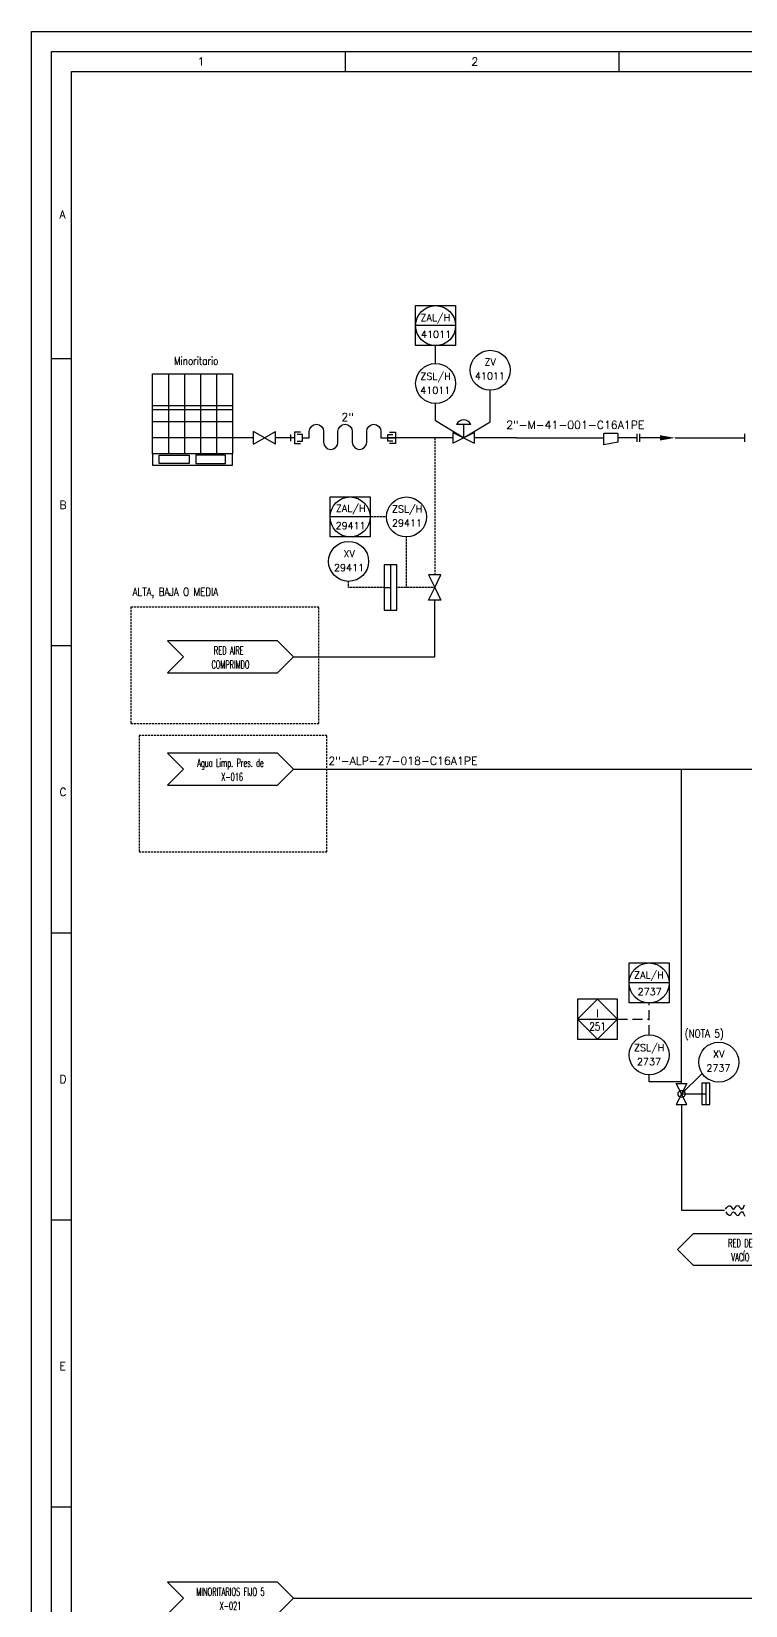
# Model space of a CAD drawing. Header units: millimetres. Extents: x 28 to 869, y 29 to 623.
# Drawn here: x 27.9 to 206.4, y 229.1 to 622.5 of the extents above; entities that cross this region are included whole.
import ezdxf
from ezdxf.enums import TextEntityAlignment as Align

# ---------------------------------------------------------------- set-up
doc = ezdxf.new("R2010")
doc.units = ezdxf.units.MM
doc.linetypes.add('TRAZOS', pattern=[0.75, 0.5, -0.25])
for name, color, linetype in [('CAJETIN', 1, 'Continuous'), ('CONEXION INTRUMENTOS', 1, 'Continuous'), ('EQUIPOS', 5, 'Continuous'), ('FORMATO', 7, 'Continuous'), ('INSTRUMENTOS', 1, 'Continuous'), ('TEX', 7, 'Continuous'), ('TEXTO-INSTRUMENTACION', 7, 'Continuous'), ('TEXTO-VALVULAS Y ACCESORIOS', 7, 'Continuous'), ('TUBERIA', 5, 'Continuous'), ('VALVULAS Y ACCESORIOS', 1, 'Continuous')]:
    doc.layers.add(name, color=color, linetype=linetype)
doc.layers.add('TUBERÍA2', color=1, linetype='TRAZOS', true_color=0xff0000)
doc.layers.add('TUBERÍA3', color=1, linetype='Continuous', true_color=0xff0000)
doc.styles.add('PY', font='ROMANS.shx')
doc.styles.add('PY1', font='ROMANS.shx', dxfattribs={"width": 0.8})
doc.styles.add('TXT', font='txt')
doc.linetypes.add('SEÑAL_MECANICA2', pattern='A,4.411183,["o",PY,S=4.130212,R=360,X=0,Y=-1.374288],0.588817,-0.374158,["o",PY,S=2,R=360,X=0,Y=-0.688262],-2.183682', length=7.55784)

# ---------------------------------------------------------------- blocks, each defined once
blk = doc.blocks.new('MARCO-A1')
at = {"layer": 'FORMATO', "color": 5}
for p, q in [((78.42, 589), (78.42, 584)), ((146.83, 589), (146.83, 584)), ((5, 512.25), (10, 512.25)), ((5, 440.5), (10, 440.5)), ((5, 368.75), (10, 368.75)), ((5, 297), (10, 297)), ((5, 225.25), (10, 225.25))]:
    blk.add_line(p, q, dxfattribs=at)
at = {"layer": 'FORMATO', "color": 1}
blk.add_lwpolyline([(0, 594), (841, 594), (841, 0), (0, 0)], close=True, dxfattribs=at)
at = {"layer": 'FORMATO', "color": 5}
blk.add_lwpolyline([(5, 589), (836, 589), (836, 5), (5, 5)], close=True, dxfattribs=at)
at = {"layer": 'FORMATO', "color": 8, "linetype": 'Continuous'}
blk.add_lwpolyline([(10, 584), (831, 584), (831, 10), (10, 10)], close=True, dxfattribs=at)
at = {"layer": 'FORMATO', "color": 1, "style": 'PY'}
for s, p in [('1', (41.52, 585.5)), ('2', (109.93, 585.5)), ('A', (7, 547.25)), ('B', (7, 474.67)), ('C', (7, 402.92)), ('D', (7, 331.17)), ('E', (7, 259.42))]:
    blk.add_text(s, height=2, dxfattribs=at).set_placement(p)
blk = doc.blocks.new('BANDERA DE FLUJO')
at = {"layer": 'TEX', "color": 1, "ltscale": 0.1, "flags": 128}
blk.add_lwpolyline([(-4, 4), (-31.46, 4), (-27.46, 0), (-31.46, -4), (-4, -4), (0, 0)], close=True, dxfattribs=at)
at = {"layer": 'TEX', "style": 'PY1', "width": 0.8}
for tag, p in [('ETIQUETA-LINEA-1', (-15.73, 0.61)), ('ETIQUETA-LINEA-2', (-15.73, -2.91))]:
    blk.add_attdef(tag, text='', height=2, dxfattribs=at).set_placement(p, align=Align.CENTER)
blk = doc.blocks.new('FLECHA')
at = {"color": 1}
blk.add_solid([(-0.88, -5), (0.87, -5), (0, 0)], dxfattribs=at)
blk = doc.blocks.new('SEÑAL CIR')
at = {"color": 1}
blk.add_circle((0, 5.7), 5.7, dxfattribs=at)
at = {"layer": 'INSTRUMENTOS', "linetype": 'Continuous', "style": 'PY', "flags": 4}
for p in [(0.18, 6.94), (0.13, 2.95)]:
    blk.add_attdef('---', text='', height=2, dxfattribs=at).set_placement(p, align=Align.CENTER)
blk = doc.blocks.new('SEÑAL CIRCU MARCO')
at = {"color": 1, "linetype": 'Continuous', "ltscale": 0.5}
blk.add_line((5.7, 5.7), (-5.7, 5.7), dxfattribs=at)
at = {"color": 1, "flags": 128}
blk.add_lwpolyline([(5.7, 0), (-5.7, 0), (-5.7, 11.4), (5.7, 11.4)], close=True, dxfattribs=at)
at = {"color": 1}
blk.add_circle((0, 5.7), 5.7, dxfattribs=at)
at = {"style": 'PY'}
for tag, p in [('XXX', (0.18, 7.98)), ('YYY', (0.13, 3.24))]:
    blk.add_attdef(tag, text='', height=2, dxfattribs=at).set_placement(p, align=Align.MIDDLE)
blk = doc.blocks.new('VALVULA DE CONTROL')
at = {"layer": 'VALVULAS Y ACCESORIOS'}
for p, q in [((0, 1.33), (5.33, -1.33)), ((0, -1.33), (5.33, 1.33)), ((0, 1.33), (0, -1.33)), ((4.44, 3.32), (0.89, 3.32)), ((2.67, 3.32), (2.67, 0)), ((5.33, 1.33), (5.33, -1.33))]:
    blk.add_line(p, q, dxfattribs=at)
blk.add_arc((2.67, 2.57), 1.93, 22.9957, 157.0043, dxfattribs=at)
at = {"layer": 'TEXTO-VALVULAS Y ACCESORIOS', "linetype": 'SEÑAL_MECANICA2', "style": 'PY1', "width": 0.8}
blk.add_attdef('REF.', text='', height=2, dxfattribs=at).set_placement((2.94, -3.07), align=Align.MIDDLE)
blk = doc.blocks.new('VALV GLOB-V')
at = {"layer": 'INSTRUMENTOS', "color": 1, "flags": 128}
blk.add_lwpolyline([(5.7, -1.43), (5.7, 1.43), (0, -1.43), (0, 1.43)], close=True, dxfattribs=at)
at = {"layer": 'INSTRUMENTOS', "color": 1}
blk.add_circle((2.85, 0), 0.95, dxfattribs=at)
at = {"layer": 'INSTRUMENTOS', "color": 7, "linetype": 'SEÑAL_MECANICA2', "style": 'PY'}
blk.add_attdef('REF.', text='', height=2, dxfattribs=at).set_placement((3, -3.37), align=Align.MIDDLE)
blk = doc.blocks.new('SECUENCIA PROGRAMADA EN SISTEMA DE CONTROL PLC')
at = {"layer": 'INSTRUMENTOS'}
blk.add_line((-5, 5), (5, 5), dxfattribs=at)
at = {"layer": 'INSTRUMENTOS', "flags": 128}
for points in [[(0, 0), (-5, 5), (0, 10), (5, 5)], [(-5, 0), (5, 0), (5, 10), (-5, 10)]]:
    blk.add_lwpolyline(points, close=True, dxfattribs=at)
at = {"layer": 'TEXTO-INSTRUMENTACION', "linetype": 'Continuous', "style": 'PY1', "width": 0.8}
for tag, p in [('XXX', (0.01, 6.43)), ('YYY', (0.01, 3.17))]:
    blk.add_attdef(tag, text='', height=2, dxfattribs=at).set_placement(p, align=Align.MIDDLE_CENTER)

msp = doc.modelspace()

# ---------------------------------------------------------------- linework, layer by layer
for p, q in [((62.15, 536.96), (62.15, 516.96)), ((66.15, 536.96), (66.15, 516.96)), ((70.15, 536.96), (70.15, 516.96)), ((74.15, 536.96), (74.15, 516.96)), ((78.15, 528.96), (58.15, 528.96)), ((78.15, 527.96), (58.15, 527.96)), ((78.15, 524.96), (58.15, 524.96)), ((78.15, 520.96), (58.15, 520.96)), ((179.29, 519.95), (179.29, 519.95))]:
    msp.add_line(p, q)
at = {"color": 1}
for p, q in [((83.42, 520.96), (78.15, 520.96)), ((88.93, 519.37), (83.42, 522.55)), ((83.42, 519.37), (88.93, 522.55)), ((83.42, 519.37), (83.42, 522.55)), ((88.93, 519.37), (88.93, 522.55)), ((93.7, 520.94), (88.93, 520.94)), ((92.78, 520.11), (92.78, 521.78)), ((133.32, 520.95), (116.88, 520.95)), ((116.88, 520.95), (118.95, 520.95)), ((149.14, 520.95), (138.58, 520.95)), ((149.14, 520.95), (170.96, 520.95)), ((170.96, 519.2), (170.96, 522.05)), ((174.47, 522.05), (170.96, 522.05)), ((174.47, 519.86), (170.96, 519.2)), ((174.47, 522.05), (174.47, 519.86)), ((179.29, 520.95), (174.47, 520.95)), ((190.41, 356.99), (195.59, 362.07)), ((190.41, 354.36), (190.41, 327.93)), ((190.41, 327.93), (201.11, 327.93))]:
    msp.add_line(p, q, dxfattribs=at)
for points in [[(78.15, 516.96), (58.15, 516.96), (58.15, 536.96), (78.15, 536.96)], [(78.15, 516.96), (58.15, 516.96), (58.15, 514.16), (78.15, 514.16)], [(59.85, 516.61), (67.33, 516.61), (67.33, 514.53), (59.85, 514.53)], [(76.45, 516.61), (68.97, 516.61), (68.97, 514.53), (76.45, 514.53)]]:
    msp.add_lwpolyline(points, close=True)
at = {"color": 1, "flags": 128}
for points in [[(95.2, 522.36), (93.7, 522.36), (93.7, 519.51), (95.2, 519.51)], [(117.45, 522.36), (118.95, 522.36), (118.95, 519.51), (117.45, 519.51)]]:
    msp.add_lwpolyline(points, dxfattribs=at)
at = {"color": 1}
msp.add_lwpolyline([(93.39, 230.94), (319.05, 230.94)], dxfattribs=at)
at = {"color": 2}
for points in [[(201.41, 328.19), (202.55, 329.02), (203.38, 328.19), (204.41, 329.13), (205.35, 328.19), (206.18, 329.23)], [(201.45, 327.5), (202.59, 326.67), (203.42, 327.5), (204.46, 326.56), (205.39, 327.5), (206.22, 326.46)]]:
    msp.add_spline(points, degree=3, dxfattribs=at)
at = {"layer": 'CAJETIN', "color": 1, "linetype": 'TRAZOS', "ltscale": 5}
for p, q in [((182.33, 371.63), (182.33, 379.71)), ((174.43, 375.67), (182.33, 375.67))]:
    msp.add_line(p, q, dxfattribs=at)
at = {"layer": 'CONEXION INTRUMENTOS', "linetype": 'Continuous'}
for p, q in [((182.33, 360.01), (182.33, 361.74)), ((190.41, 360.01), (182.33, 360.01))]:
    msp.add_line(p, q, dxfattribs=at)
at = {"layer": 'EQUIPOS', "color": 1, "linetype": 'Continuous'}
for p, q in [((185.87, 520.95), (179.96, 520.95)), ((188.79, 520.95), (191.14, 520.95)), ((191.14, 520.95), (206.19, 520.95))]:
    msp.add_line(p, q, dxfattribs=at)
at = {"layer": 'INSTRUMENTOS', "color": 1, "ltscale": 0.1, "flags": 128}
for points in [[(94.36, 520.09), (95.66, 520.09), (95.66, 521.82), (94.36, 521.82)], [(118.29, 520.09), (117, 520.09), (117, 521.82), (118.29, 521.82)]]:
    msp.add_lwpolyline(points, dxfattribs=at)
at = {"layer": 'TUBERIA', "linetype": 'Continuous'}
msp.add_line((180.37, 520.95), (179.96, 520.95), dxfattribs=at)
at = {"layer": 'TUBERIA', "color": 1, "linetype": 'Continuous'}
msp.add_line((93.39, 438.11), (431.3, 438.11), dxfattribs=at)
at = {"layer": 'TUBERIA', "color": 5, "linetype": 'Continuous', "flags": 128}
msp.add_lwpolyline([(95.66, 520.95), (97.36, 520.95), (97.36, 522.55, -1), (100.95, 522.55), (100.95, 519.86, 1), (104.53, 519.86), (104.53, 522.55, -1), (108.12, 522.55), (108.12, 519.86, 1), (111.71, 519.86), (111.71, 522.55, -1), (115.29, 522.55), (115.29, 520.95), (117, 520.95)], format="xyb", dxfattribs=at)
at = {"layer": 'TUBERIA', "color": 1, "linetype": 'Continuous'}
msp.add_lwpolyline([(190.41, 359.62), (190.41, 438.11)], dxfattribs=at)
at = {"layer": 'TUBERÍA2'}
msp.add_line((128.71, 520.95), (128.71, 486.71), dxfattribs=at)
at = {"layer": 'TUBERÍA2', "ltscale": 0.5}
for points in [[(116.66, 501.19), (112.57, 501.19)], [(121.66, 483.56), (121.66, 496.19)], [(116.06, 483.56), (107.19, 483.56), (107.19, 485.08)], [(128.71, 483.56), (119.21, 483.56)]]:
    msp.add_lwpolyline(points, dxfattribs=at)
at = {"layer": 'TUBERÍA2', "color": 2}
for points in [[(99.74, 478.63), (52.78, 478.63), (52.78, 449.56), (99.74, 449.56)], [(101.78, 446.55), (54.82, 446.55), (54.82, 417.48), (101.78, 417.48)]]:
    msp.add_lwpolyline(points, close=True, dxfattribs=at)
at = {"layer": 'TUBERÍA3'}
msp.add_lwpolyline([(116.06, 489.2), (116.06, 477.92), (119.21, 477.92), (119.21, 489.2)], close=True, dxfattribs=at)
for points in [[(117.64, 489.2), (117.64, 477.92)], [(128.71, 483.56), (130.28, 486.71), (127.13, 486.71), (128.71, 483.56)], [(93.39, 466.19), (128.71, 466.21), (128.71, 480.41)], [(116.06, 483.56), (117.64, 483.56)], [(128.71, 483.56), (130.28, 480.41), (127.13, 480.41), (128.71, 483.56)]]:
    msp.add_lwpolyline(points, dxfattribs=at)
msp.add_circle((107.57, 501.19), 5, dxfattribs=at)
at = {"layer": 'VALVULAS Y ACCESORIOS'}
for p, q in [((128.94, 539.53), (128.94, 544)), ((142.59, 524.98), (142.59, 532.84)), ((128.94, 525.21), (128.94, 529.54)), ((135.95, 520.95), (128.94, 525.21)), ((135.95, 520.95), (142.59, 524.98)), ((196.46, 359.65), (196.46, 354.32)), ((190.41, 356.99), (196.46, 356.99))]:
    msp.add_line(p, q, dxfattribs=at)
at = {"layer": 'VALVULAS Y ACCESORIOS', "ltscale": 0.1}
for p, q in [((179.29, 519.95), (179.29, 521.95)), ((179.29, 519.95), (179.29, 521.95)), ((179.96, 519.95), (179.96, 521.95)), ((179.96, 519.95), (179.96, 521.95)), ((206.19, 519.95), (206.19, 521.95))]:
    msp.add_line(p, q, dxfattribs=at)
at = {"layer": 'VALVULAS Y ACCESORIOS', "flags": 128}
msp.add_lwpolyline([(197.46, 359.65), (195.46, 359.65), (195.46, 354.32), (197.46, 354.32)], close=True, dxfattribs=at)

# ---------------------------------------------------------------- block references
msp.add_blockref('MARCO-A1', (27.93, 28.52))
at = {"linetype": 'Continuous'}
msp.add_blockref('VALVULA DE CONTROL', (133.28, 520.95), dxfattribs=at)
at = {"xscale": 0.8771000000000413, "yscale": 0.8771000000000413, "zscale": 0.8771000000000413}
msp.add_blockref('SEÑAL CIRCU MARCO', (107.57, 496.19), dxfattribs=at).add_auto_attribs({'XXX': 'ZAL/H', 'YYY': '29411'})
at = {"linetype": 'Continuous'}
ref = msp.add_blockref('SEÑAL CIR', (121.66, 496.19), dxfattribs=dict(at, xscale=0.8771000000000413, yscale=0.8771000000000413, zscale=0.8771000000000413))
ref.add_attrib('---', 'ZSL/H', dxfattribs={"layer": 'INSTRUMENTOS', "color": 7, "linetype": 'Continuous', "height": 1.754, "style": 'PY'}).set_placement((121.81, 502.27), align=Align.CENTER)
ref.add_attrib('---', '29411', dxfattribs={"layer": 'INSTRUMENTOS', "color": 7, "linetype": 'Continuous', "height": 1.754, "style": 'PY'}).set_placement((121.77, 498.77), align=Align.CENTER)
ref = msp.add_blockref('SEÑAL CIR', (107.19, 485.08), dxfattribs=dict(at, xscale=0.8771000000000413, yscale=0.8771000000000413, zscale=0.8771000000000413))
ref.add_attrib('---', 'XV', dxfattribs={"layer": 'INSTRUMENTOS', "color": 7, "linetype": 'Continuous', "height": 1.754, "style": 'PY'}).set_placement((107.34, 491.16), align=Align.CENTER)
ref.add_attrib('---', '29411', dxfattribs={"layer": 'INSTRUMENTOS', "color": 7, "linetype": 'Continuous', "height": 1.754, "style": 'PY'}).set_placement((107.3, 487.66), align=Align.CENTER)
ref = msp.add_blockref('BANDERA DE FLUJO', (93.39, 466.19))
ref.add_attrib('ETIQUETA-LINEA-1', 'RED AIRE ', dxfattribs={"layer": 'TEX', "height": 2, "style": 'PY1', "width": 0.55}).set_placement((77.66, 466.8), align=Align.CENTER)
ref.add_attrib('ETIQUETA-LINEA-2', 'COMPRIMDO', dxfattribs={"layer": 'TEX', "height": 2, "style": 'PY1', "width": 0.6}).set_placement((77.66, 463.28), align=Align.CENTER)
ref = msp.add_blockref('BANDERA DE FLUJO', (93.39, 438.11))
ref.add_attrib('ETIQUETA-LINEA-1', 'Agua Limp. Pres. de', dxfattribs={"layer": 'TEX', "height": 2, "style": 'PY1', "width": 0.6}).set_placement((77.66, 438.72), align=Align.CENTER)
ref.add_attrib('ETIQUETA-LINEA-2', ' X-016', dxfattribs={"layer": 'TEX', "height": 2, "style": 'PY1', "width": 0.6}).set_placement((77.66, 435.2), align=Align.CENTER)
ref = msp.add_blockref('SEÑAL CIRCU MARCO', (182.32, 379.71), dxfattribs=dict(xscale=0.877100000000155, yscale=0.877100000000155, zscale=0.877100000000155))
ref.add_attrib('XXX', 'ZAL/H', dxfattribs={"height": 1.754, "style": 'PY'}).set_placement((182.26, 386.59), align=Align.MIDDLE)
ref.add_attrib('YYY', '2737', dxfattribs={"height": 1.754, "style": 'PY'}).set_placement((182.43, 382.55), align=Align.MIDDLE)
ref = msp.add_blockref('SECUENCIA PROGRAMADA EN SISTEMA DE CONTROL PLC', (169.43, 370.66), dxfattribs=dict(xscale=1.001089596937504, yscale=1.001089596937504, zscale=1.001089596937504))
ref.add_attrib('XXX', 'I', dxfattribs={"layer": 'TEXTO-INSTRUMENTACION', "linetype": 'Continuous', "height": 2, "style": 'TXT'}).set_placement((169.43, 377.11), align=Align.MIDDLE_CENTER)
ref.add_attrib('YYY', '251', dxfattribs={"layer": 'TEXTO-INSTRUMENTACION', "linetype": 'Continuous', "height": 2.002, "style": 'PY1', "width": 0.8}).set_placement((169.43, 373.84), align=Align.MIDDLE_CENTER)
ref = msp.add_blockref('SEÑAL CIR', (182.33, 361.74), dxfattribs=dict(at, xscale=0.877100000000155, yscale=0.877100000000155, zscale=0.877100000000155))
ref.add_attrib('---', 'ZSL/H', dxfattribs={"layer": 'INSTRUMENTOS', "color": 7, "linetype": 'Continuous', "height": 1.754, "style": 'PY'}).set_placement((182.33, 367.65), align=Align.CENTER)
ref.add_attrib('---', '2737', dxfattribs={"layer": 'INSTRUMENTOS', "color": 7, "linetype": 'Continuous', "height": 1.754, "style": 'PY'}).set_placement((182.25, 364.15), align=Align.CENTER)
ref = msp.add_blockref('SEÑAL CIR', (199.72, 359.9), dxfattribs=dict(at, xscale=0.877100000000155, yscale=0.877100000000155, zscale=0.877100000000155))
ref.add_attrib('---', 'XV', dxfattribs={"layer": 'INSTRUMENTOS', "color": 7, "linetype": 'Continuous', "height": 1.754, "style": 'PY'}).set_placement((199.72, 366.05), align=Align.CENTER)
ref.add_attrib('---', '2737', dxfattribs={"layer": 'INSTRUMENTOS', "color": 7, "linetype": 'Continuous', "height": 1.754, "style": 'PY'}).set_placement((199.64, 362.56), align=Align.CENTER)
at = {"linetype": 'Continuous', "xscale": 0.9232631578947803, "yscale": 0.9232631578947803, "zscale": 0.9232631578947803, "rotation": 270}
msp.add_blockref('VALV GLOB-V', (190.41, 359.62), dxfattribs=at)
ref = msp.add_blockref('BANDERA DE FLUJO', (189.39, 318.06), dxfattribs=dict(xscale=-1))
ref.add_attrib('ETIQUETA-LINEA-1', 'RED DE', dxfattribs={"layer": 'TEX', "height": 2, "style": 'PY1', "width": 0.55}).set_placement((205.12, 318.67), align=Align.CENTER)
ref.add_attrib('ETIQUETA-LINEA-2', 'VACÍO', dxfattribs={"layer": 'TEX', "height": 2, "style": 'PY1', "width": 0.6}).set_placement((205.12, 315.15), align=Align.CENTER)
ref = msp.add_blockref('BANDERA DE FLUJO', (93.39, 230.94))
ref.add_attrib('ETIQUETA-LINEA-1', 'MINORITARIOS FIJO 5', dxfattribs={"layer": 'TEX', "height": 2, "style": 'PY1', "width": 0.55}).set_placement((77.66, 231.55), align=Align.CENTER)
ref.add_attrib('ETIQUETA-LINEA-2', 'X-021', dxfattribs={"layer": 'TEX', "height": 2, "style": 'PY1', "width": 0.6}).set_placement((77.66, 228.03), align=Align.CENTER)
at = {"layer": 'INSTRUMENTOS', "xscale": 0.7600000000002183, "yscale": 0.7600000000002183, "zscale": 0.7600000000002183, "rotation": 270}
msp.add_blockref('FLECHA', (188.79, 520.95), dxfattribs=at)
msp.add_blockref('FLECHA', (188.79, 520.95), dxfattribs=at)
at = {"layer": 'VALVULAS Y ACCESORIOS'}
ref = msp.add_blockref('SEÑAL CIRCU MARCO', (128.94, 544), dxfattribs=dict(at, xscale=0.877100000000155, yscale=0.877100000000155, zscale=0.877100000000155))
ref.add_attrib('XXX', 'ZAL/H', dxfattribs={"layer": '0', "color": 7, "height": 1.754, "style": 'PY'}).set_placement((128.87, 550.88), align=Align.MIDDLE)
ref.add_attrib('YYY', '41011', dxfattribs={"layer": '0', "color": 7, "height": 1.754, "style": 'PY'}).set_placement((129.05, 546.84), align=Align.MIDDLE)
ref = msp.add_blockref('SEÑAL CIR', (128.94, 529.54), dxfattribs=dict(at, xscale=0.877100000000155, yscale=0.877100000000155, zscale=0.877100000000155))
ref.add_attrib('---', 'ZSL/H', dxfattribs={"layer": 'INSTRUMENTOS', "color": 7, "linetype": 'Continuous', "height": 1.754, "style": 'PY'}).set_placement((128.94, 535.44), align=Align.CENTER)
ref.add_attrib('---', '41011', dxfattribs={"layer": 'INSTRUMENTOS', "color": 7, "linetype": 'Continuous', "height": 1.754, "style": 'PY'}).set_placement((128.86, 531.94), align=Align.CENTER)
ref = msp.add_blockref('SEÑAL CIR', (142.59, 532.84), dxfattribs=dict(at, xscale=0.877100000000155, yscale=0.877100000000155, zscale=0.877100000000155))
ref.add_attrib('---', 'ZV', dxfattribs={"layer": 'INSTRUMENTOS', "color": 7, "linetype": 'Continuous', "height": 1.754, "style": 'PY'}).set_placement((142.59, 539), align=Align.CENTER)
ref.add_attrib('---', '41011', dxfattribs={"layer": 'INSTRUMENTOS', "color": 7, "linetype": 'Continuous', "height": 1.754, "style": 'PY'}).set_placement((142.51, 535.51), align=Align.CENTER)

# ---------------------------------------------------------------- texts
at = {"layer": 'TEX', "color": 7, "char_height": 2, "width": 28.6036, "attachment_point": 5, "style": 'PY1'}
for s, insert in [('Minoritario', (69.1, 540.22)), ('ALTA, BAJA O MEDIA', (63.91, 482.16)), ('(NOTA 5)', (196.08, 371.72))]:
    msp.add_mtext(s, dxfattribs=dict(at, insert=insert))
at = {"layer": 'TEXTO-VALVULAS Y ACCESORIOS', "style": 'PY'}
for s, p in [('2"', (106.95, 525.14)), ('2"-M-41-001-C16A1PE', (163.86, 523.2)), ('2"-ALP-27-018-C16A1PE', (120.78, 439.23))]:
    msp.add_text(s, height=2, dxfattribs=at).set_placement(p, align=Align.CENTER)

doc.saveas('drawing.dxf')
